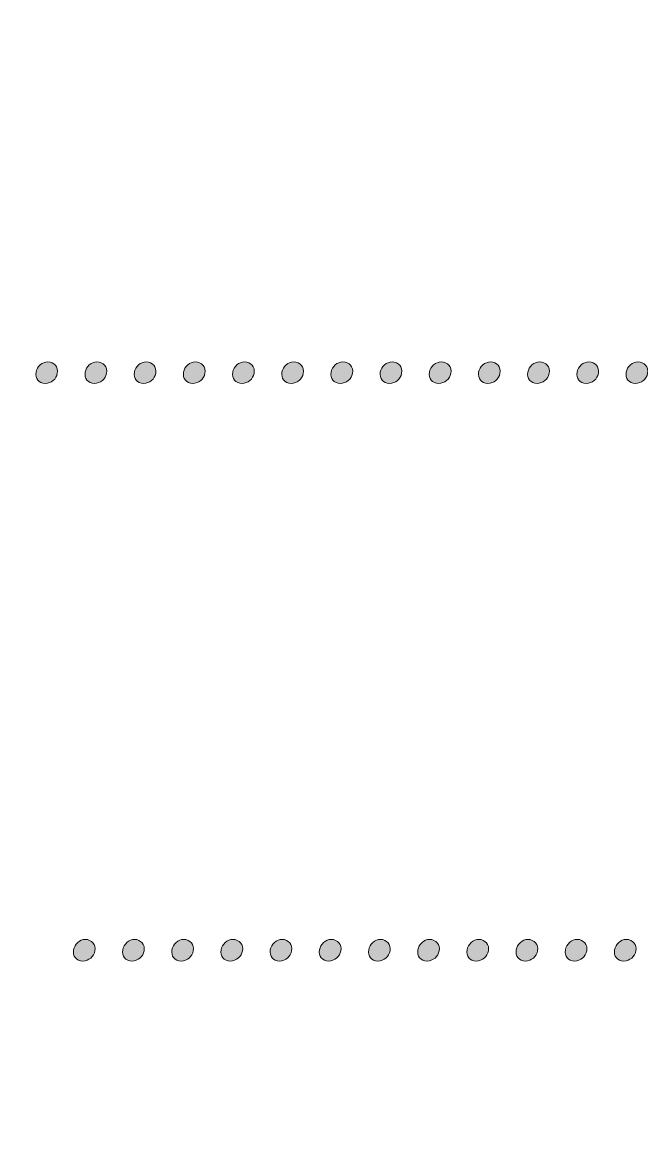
# Model space of a CAD drawing. Extents: x 91 to 846, y -1045 to 288.
# Drawn here: x 351.9 to 506.1, y -264.9 to 11.5 of the extents above; entities that cross this region are included whole.
import ezdxf

# ---------------------------------------------------------------- set-up
doc = ezdxf.new("R2010")
doc.units = 0
doc.header["$MEASUREMENT"] = 0
doc.layers.add('Layer 1', color=7, linetype='Continuous', lineweight=0)

# ---------------------------------------------------------------- blocks, each defined once
blk = doc.blocks.new('Block_3')
at = {"layer": 'Layer 1', "true_color": 0x000000, "transparency": 33554687}
h = blk.add_hatch(color=18, dxfattribs=at)
h.dxf.hatch_style = 2
edge = h.paths.add_edge_path()
edge.add_spline(control_points=[(357.62, -78.4), (355.99, -78.4), (355.03, -77.18), (355.31, -75.61), (355.51, -74.18), (356.87, -73.03), (358.23, -73.03), (359.79, -73.03), (360.95, -74.32), (360.61, -75.88), (360.41, -77.31), (359.05, -78.4), (357.62, -78.4)], knot_values=[0, 0, 0, 0, 1, 1, 1, 2, 2, 2, 3, 3, 3, 4, 4, 4, 4], degree=3, periodic=0)
h = blk.add_hatch(color=18, dxfattribs=at)
h.dxf.hatch_style = 2
edge = h.paths.add_edge_path()
edge.add_spline(control_points=[(369.86, -78.4), (368.23, -78.4), (367.27, -77.18), (367.55, -75.61), (367.75, -74.18), (369.11, -73.03), (370.47, -73.03), (372.03, -73.03), (373.19, -74.32), (372.85, -75.88), (372.65, -77.31), (371.29, -78.4), (369.86, -78.4)], knot_values=[0, 0, 0, 0, 1, 1, 1, 2, 2, 2, 3, 3, 3, 4, 4, 4, 4], degree=3, periodic=0)
h = blk.add_hatch(color=18, dxfattribs=at)
h.dxf.hatch_style = 2
edge = h.paths.add_edge_path()
edge.add_spline(control_points=[(382.1, -78.4), (380.47, -78.4), (379.51, -77.18), (379.79, -75.61), (379.99, -74.18), (381.35, -73.03), (382.71, -73.03), (384.27, -73.03), (385.43, -74.32), (385.09, -75.88), (384.89, -77.31), (383.53, -78.4), (382.1, -78.4)], knot_values=[0, 0, 0, 0, 1, 1, 1, 2, 2, 2, 3, 3, 3, 4, 4, 4, 4], degree=3, periodic=0)
h = blk.add_hatch(color=18, dxfattribs=at)
h.dxf.hatch_style = 2
edge = h.paths.add_edge_path()
edge.add_spline(control_points=[(394.34, -78.4), (392.71, -78.4), (391.75, -77.18), (392.03, -75.61), (392.23, -74.18), (393.59, -73.03), (394.95, -73.03), (396.51, -73.03), (397.67, -74.32), (397.33, -75.88), (397.13, -77.31), (395.76, -78.4), (394.34, -78.4)], knot_values=[0, 0, 0, 0, 1, 1, 1, 2, 2, 2, 3, 3, 3, 4, 4, 4, 4], degree=3, periodic=0)
h = blk.add_hatch(color=18, dxfattribs=at)
h.dxf.hatch_style = 2
edge = h.paths.add_edge_path()
edge.add_spline(control_points=[(406.58, -78.4), (404.95, -78.4), (403.99, -77.18), (404.27, -75.61), (404.47, -74.18), (405.83, -73.03), (407.19, -73.03), (408.75, -73.03), (409.91, -74.32), (409.57, -75.88), (409.37, -77.31), (408.01, -78.4), (406.58, -78.4)], knot_values=[0, 0, 0, 0, 1, 1, 1, 2, 2, 2, 3, 3, 3, 4, 4, 4, 4], degree=3, periodic=0)
h = blk.add_hatch(color=18, dxfattribs=at)
h.dxf.hatch_style = 2
edge = h.paths.add_edge_path()
edge.add_spline(control_points=[(418.82, -78.4), (417.18, -78.4), (416.23, -77.18), (416.51, -75.61), (416.71, -74.18), (418.07, -73.03), (419.43, -73.03), (420.99, -73.03), (422.15, -74.32), (421.81, -75.88), (421.6, -77.31), (420.24, -78.4), (418.82, -78.4)], knot_values=[0, 0, 0, 0, 1, 1, 1, 2, 2, 2, 3, 3, 3, 4, 4, 4, 4], degree=3, periodic=0)
h = blk.add_hatch(color=18, dxfattribs=at)
h.dxf.hatch_style = 2
edge = h.paths.add_edge_path()
edge.add_spline(control_points=[(431.06, -78.4), (429.42, -78.4), (428.47, -77.18), (428.74, -75.61), (428.95, -74.18), (430.31, -73.03), (431.67, -73.03), (433.23, -73.03), (434.39, -74.32), (434.05, -75.88), (433.84, -77.31), (432.48, -78.4), (431.06, -78.4)], knot_values=[0, 0, 0, 0, 1, 1, 1, 2, 2, 2, 3, 3, 3, 4, 4, 4, 4], degree=3, periodic=0)
h = blk.add_hatch(color=18, dxfattribs=at)
h.dxf.hatch_style = 2
edge = h.paths.add_edge_path()
edge.add_spline(control_points=[(443.3, -78.4), (441.66, -78.4), (440.71, -77.18), (440.98, -75.61), (441.19, -74.18), (442.55, -73.03), (443.91, -73.03), (445.47, -73.03), (446.63, -74.32), (446.29, -75.88), (446.08, -77.31), (444.72, -78.4), (443.3, -78.4)], knot_values=[0, 0, 0, 0, 1, 1, 1, 2, 2, 2, 3, 3, 3, 4, 4, 4, 4], degree=3, periodic=0)
h = blk.add_hatch(color=18, dxfattribs=at)
h.dxf.hatch_style = 2
edge = h.paths.add_edge_path()
edge.add_spline(control_points=[(455.53, -78.4), (453.9, -78.4), (452.95, -77.18), (453.22, -75.61), (453.43, -74.18), (454.79, -73.03), (456.15, -73.03), (457.71, -73.03), (458.87, -74.32), (458.53, -75.88), (458.32, -77.31), (456.96, -78.4), (455.53, -78.4)], knot_values=[0, 0, 0, 0, 1, 1, 1, 2, 2, 2, 3, 3, 3, 4, 4, 4, 4], degree=3, periodic=0)
h = blk.add_hatch(color=18, dxfattribs=at)
h.dxf.hatch_style = 2
edge = h.paths.add_edge_path()
edge.add_spline(control_points=[(467.77, -78.4), (466.14, -78.4), (465.19, -77.18), (465.46, -75.61), (465.67, -74.18), (467.03, -73.03), (468.39, -73.03), (469.95, -73.03), (471.11, -74.32), (470.77, -75.88), (470.56, -77.31), (469.2, -78.4), (467.77, -78.4)], knot_values=[0, 0, 0, 0, 1, 1, 1, 2, 2, 2, 3, 3, 3, 4, 4, 4, 4], degree=3, periodic=0)
h = blk.add_hatch(color=18, dxfattribs=at)
h.dxf.hatch_style = 2
edge = h.paths.add_edge_path()
edge.add_spline(control_points=[(480.01, -78.4), (478.38, -78.4), (477.43, -77.18), (477.7, -75.61), (477.91, -74.18), (479.27, -73.03), (480.63, -73.03), (482.19, -73.03), (483.35, -74.32), (483.01, -75.88), (482.8, -77.31), (481.44, -78.4), (480.01, -78.4)], knot_values=[0, 0, 0, 0, 1, 1, 1, 2, 2, 2, 3, 3, 3, 4, 4, 4, 4], degree=3, periodic=0)
h = blk.add_hatch(color=18, dxfattribs=at)
h.dxf.hatch_style = 2
edge = h.paths.add_edge_path()
edge.add_spline(control_points=[(492.25, -78.4), (490.62, -78.4), (489.67, -77.18), (489.94, -75.61), (490.15, -74.18), (491.51, -73.03), (492.87, -73.03), (494.43, -73.03), (495.59, -74.32), (495.25, -75.88), (495.04, -77.31), (493.68, -78.4), (492.25, -78.4)], knot_values=[0, 0, 0, 0, 1, 1, 1, 2, 2, 2, 3, 3, 3, 4, 4, 4, 4], degree=3, periodic=0)
h = blk.add_hatch(color=18, dxfattribs=at)
h.dxf.hatch_style = 2
edge = h.paths.add_edge_path()
edge.add_spline(control_points=[(504.49, -78.4), (502.86, -78.4), (501.91, -77.18), (502.18, -75.61), (502.39, -74.18), (503.75, -73.03), (505.11, -73.03), (506.67, -73.03), (507.83, -74.32), (507.49, -75.88), (507.28, -77.31), (505.92, -78.4), (504.49, -78.4)], knot_values=[0, 0, 0, 0, 1, 1, 1, 2, 2, 2, 3, 3, 3, 4, 4, 4, 4], degree=3, periodic=0)
at = {"layer": 'Layer 1'}
for points in [[(357.62, -78.4), (355.99, -78.4), (355.03, -77.18), (355.31, -75.61), (355.51, -74.18), (356.87, -73.03), (358.23, -73.03), (359.79, -73.03), (360.95, -74.32), (360.61, -75.88), (360.41, -77.31), (359.05, -78.4), (357.62, -78.4)], [(369.86, -78.4), (368.23, -78.4), (367.27, -77.18), (367.55, -75.61), (367.75, -74.18), (369.11, -73.03), (370.47, -73.03), (372.03, -73.03), (373.19, -74.32), (372.85, -75.88), (372.65, -77.31), (371.29, -78.4), (369.86, -78.4)], [(382.1, -78.4), (380.47, -78.4), (379.51, -77.18), (379.79, -75.61), (379.99, -74.18), (381.35, -73.03), (382.71, -73.03), (384.27, -73.03), (385.43, -74.32), (385.09, -75.88), (384.89, -77.31), (383.53, -78.4), (382.1, -78.4)], [(394.34, -78.4), (392.71, -78.4), (391.75, -77.18), (392.03, -75.61), (392.23, -74.18), (393.59, -73.03), (394.95, -73.03), (396.51, -73.03), (397.67, -74.32), (397.33, -75.88), (397.13, -77.31), (395.76, -78.4), (394.34, -78.4)], [(406.58, -78.4), (404.95, -78.4), (403.99, -77.18), (404.27, -75.61), (404.47, -74.18), (405.83, -73.03), (407.19, -73.03), (408.75, -73.03), (409.91, -74.32), (409.57, -75.88), (409.37, -77.31), (408.01, -78.4), (406.58, -78.4)], [(418.82, -78.4), (417.18, -78.4), (416.23, -77.18), (416.51, -75.61), (416.71, -74.18), (418.07, -73.03), (419.43, -73.03), (420.99, -73.03), (422.15, -74.32), (421.81, -75.88), (421.6, -77.31), (420.24, -78.4), (418.82, -78.4)], [(431.06, -78.4), (429.42, -78.4), (428.47, -77.18), (428.74, -75.61), (428.95, -74.18), (430.31, -73.03), (431.67, -73.03), (433.23, -73.03), (434.39, -74.32), (434.05, -75.88), (433.84, -77.31), (432.48, -78.4), (431.06, -78.4)], [(443.3, -78.4), (441.66, -78.4), (440.71, -77.18), (440.98, -75.61), (441.19, -74.18), (442.55, -73.03), (443.91, -73.03), (445.47, -73.03), (446.63, -74.32), (446.29, -75.88), (446.08, -77.31), (444.72, -78.4), (443.3, -78.4)], [(455.53, -78.4), (453.9, -78.4), (452.95, -77.18), (453.22, -75.61), (453.43, -74.18), (454.79, -73.03), (456.15, -73.03), (457.71, -73.03), (458.87, -74.32), (458.53, -75.88), (458.32, -77.31), (456.96, -78.4), (455.53, -78.4)], [(467.77, -78.4), (466.14, -78.4), (465.19, -77.18), (465.46, -75.61), (465.67, -74.18), (467.03, -73.03), (468.39, -73.03), (469.95, -73.03), (471.11, -74.32), (470.77, -75.88), (470.56, -77.31), (469.2, -78.4), (467.77, -78.4)], [(480.01, -78.4), (478.38, -78.4), (477.43, -77.18), (477.7, -75.61), (477.91, -74.18), (479.27, -73.03), (480.63, -73.03), (482.19, -73.03), (483.35, -74.32), (483.01, -75.88), (482.8, -77.31), (481.44, -78.4), (480.01, -78.4)], [(492.25, -78.4), (490.62, -78.4), (489.67, -77.18), (489.94, -75.61), (490.15, -74.18), (491.51, -73.03), (492.87, -73.03), (494.43, -73.03), (495.59, -74.32), (495.25, -75.88), (495.04, -77.31), (493.68, -78.4), (492.25, -78.4)], [(504.49, -78.4), (502.86, -78.4), (501.91, -77.18), (502.18, -75.61), (502.39, -74.18), (503.75, -73.03), (505.11, -73.03), (506.67, -73.03), (507.83, -74.32), (507.49, -75.88), (507.28, -77.31), (505.92, -78.4), (504.49, -78.4)]]:
    blk.add_open_spline(points, degree=3, knots=[0, 0, 0, 0, 1, 1, 1, 2, 2, 2, 3, 3, 3, 4, 4, 4, 4], dxfattribs=at)
blk = doc.blocks.new('Block_2')
at = {"layer": 'Layer 1'}
blk.add_blockref('Block_3', (0, 0), dxfattribs=at)
blk = doc.blocks.new('Block_6')
at = {"layer": 'Layer 1', "true_color": 0x000000, "transparency": 33554687}
h = blk.add_hatch(color=18, dxfattribs=at)
h.dxf.hatch_style = 2
edge = h.paths.add_edge_path()
edge.add_spline(control_points=[(366.97, -222.16), (365.34, -222.16), (364.38, -220.94), (364.66, -219.37), (364.86, -217.95), (366.22, -216.79), (367.58, -216.79), (369.14, -216.79), (370.3, -218.08), (369.96, -219.65), (369.76, -221.07), (368.4, -222.16), (366.97, -222.16)], knot_values=[0, 0, 0, 0, 1, 1, 1, 2, 2, 2, 3, 3, 3, 4, 4, 4, 4], degree=3, periodic=0)
h = blk.add_hatch(color=18, dxfattribs=at)
h.dxf.hatch_style = 2
edge = h.paths.add_edge_path()
edge.add_spline(control_points=[(379.21, -222.16), (377.58, -222.16), (376.62, -220.94), (376.9, -219.37), (377.1, -217.95), (378.46, -216.79), (379.82, -216.79), (381.38, -216.79), (382.54, -218.08), (382.2, -219.65), (382, -221.07), (380.63, -222.16), (379.21, -222.16)], knot_values=[0, 0, 0, 0, 1, 1, 1, 2, 2, 2, 3, 3, 3, 4, 4, 4, 4], degree=3, periodic=0)
h = blk.add_hatch(color=18, dxfattribs=at)
h.dxf.hatch_style = 2
edge = h.paths.add_edge_path()
edge.add_spline(control_points=[(391.45, -222.16), (389.81, -222.16), (388.86, -220.94), (389.13, -219.37), (389.34, -217.95), (390.7, -216.79), (392.06, -216.79), (393.62, -216.79), (394.78, -218.08), (394.44, -219.65), (394.23, -221.07), (392.87, -222.16), (391.45, -222.16)], knot_values=[0, 0, 0, 0, 1, 1, 1, 2, 2, 2, 3, 3, 3, 4, 4, 4, 4], degree=3, periodic=0)
h = blk.add_hatch(color=18, dxfattribs=at)
h.dxf.hatch_style = 2
edge = h.paths.add_edge_path()
edge.add_spline(control_points=[(403.69, -222.16), (402.05, -222.16), (401.1, -220.94), (401.38, -219.37), (401.58, -217.95), (402.94, -216.79), (404.3, -216.79), (405.86, -216.79), (407.02, -218.08), (406.68, -219.65), (406.47, -221.07), (405.11, -222.16), (403.69, -222.16)], knot_values=[0, 0, 0, 0, 1, 1, 1, 2, 2, 2, 3, 3, 3, 4, 4, 4, 4], degree=3, periodic=0)
h = blk.add_hatch(color=18, dxfattribs=at)
h.dxf.hatch_style = 2
edge = h.paths.add_edge_path()
edge.add_spline(control_points=[(415.93, -222.16), (414.29, -222.16), (413.34, -220.94), (413.61, -219.37), (413.82, -217.95), (415.18, -216.79), (416.54, -216.79), (418.1, -216.79), (419.26, -218.08), (418.92, -219.65), (418.71, -221.07), (417.35, -222.16), (415.93, -222.16)], knot_values=[0, 0, 0, 0, 1, 1, 1, 2, 2, 2, 3, 3, 3, 4, 4, 4, 4], degree=3, periodic=0)
h = blk.add_hatch(color=18, dxfattribs=at)
h.dxf.hatch_style = 2
edge = h.paths.add_edge_path()
edge.add_spline(control_points=[(428.17, -222.16), (426.53, -222.16), (425.58, -220.94), (425.85, -219.37), (426.06, -217.95), (427.42, -216.79), (428.78, -216.79), (430.34, -216.79), (431.5, -218.08), (431.16, -219.65), (430.95, -221.07), (429.59, -222.16), (428.17, -222.16)], knot_values=[0, 0, 0, 0, 1, 1, 1, 2, 2, 2, 3, 3, 3, 4, 4, 4, 4], degree=3, periodic=0)
h = blk.add_hatch(color=18, dxfattribs=at)
h.dxf.hatch_style = 2
edge = h.paths.add_edge_path()
edge.add_spline(control_points=[(440.41, -222.16), (438.77, -222.16), (437.82, -220.94), (438.09, -219.37), (438.3, -217.95), (439.66, -216.79), (441.02, -216.79), (442.58, -216.79), (443.74, -218.08), (443.4, -219.65), (443.19, -221.07), (441.83, -222.16), (440.41, -222.16)], knot_values=[0, 0, 0, 0, 1, 1, 1, 2, 2, 2, 3, 3, 3, 4, 4, 4, 4], degree=3, periodic=0)
h = blk.add_hatch(color=18, dxfattribs=at)
h.dxf.hatch_style = 2
edge = h.paths.add_edge_path()
edge.add_spline(control_points=[(452.64, -222.16), (451.01, -222.16), (450.06, -220.94), (450.33, -219.37), (450.54, -217.95), (451.9, -216.79), (453.26, -216.79), (454.82, -216.79), (455.98, -218.08), (455.64, -219.65), (455.43, -221.07), (454.07, -222.16), (452.64, -222.16)], knot_values=[0, 0, 0, 0, 1, 1, 1, 2, 2, 2, 3, 3, 3, 4, 4, 4, 4], degree=3, periodic=0)
h = blk.add_hatch(color=18, dxfattribs=at)
h.dxf.hatch_style = 2
edge = h.paths.add_edge_path()
edge.add_spline(control_points=[(464.88, -222.16), (463.25, -222.16), (462.3, -220.94), (462.57, -219.37), (462.78, -217.95), (464.14, -216.79), (465.5, -216.79), (467.06, -216.79), (468.22, -218.08), (467.88, -219.65), (467.67, -221.07), (466.31, -222.16), (464.88, -222.16)], knot_values=[0, 0, 0, 0, 1, 1, 1, 2, 2, 2, 3, 3, 3, 4, 4, 4, 4], degree=3, periodic=0)
h = blk.add_hatch(color=18, dxfattribs=at)
h.dxf.hatch_style = 2
edge = h.paths.add_edge_path()
edge.add_spline(control_points=[(477.12, -222.16), (475.49, -222.16), (474.54, -220.94), (474.81, -219.37), (475.02, -217.95), (476.38, -216.79), (477.74, -216.79), (479.3, -216.79), (480.46, -218.08), (480.12, -219.65), (479.91, -221.07), (478.55, -222.16), (477.12, -222.16)], knot_values=[0, 0, 0, 0, 1, 1, 1, 2, 2, 2, 3, 3, 3, 4, 4, 4, 4], degree=3, periodic=0)
h = blk.add_hatch(color=18, dxfattribs=at)
h.dxf.hatch_style = 2
edge = h.paths.add_edge_path()
edge.add_spline(control_points=[(489.36, -222.16), (487.73, -222.16), (486.78, -220.94), (487.05, -219.37), (487.26, -217.95), (488.61, -216.79), (489.97, -216.79), (491.54, -216.79), (492.69, -218.08), (492.35, -219.65), (492.15, -221.07), (490.79, -222.16), (489.36, -222.16)], knot_values=[0, 0, 0, 0, 1, 1, 1, 2, 2, 2, 3, 3, 3, 4, 4, 4, 4], degree=3, periodic=0)
h = blk.add_hatch(color=18, dxfattribs=at)
h.dxf.hatch_style = 2
edge = h.paths.add_edge_path()
edge.add_spline(control_points=[(501.6, -222.16), (499.97, -222.16), (499.02, -220.94), (499.29, -219.37), (499.5, -217.95), (500.85, -216.79), (502.21, -216.79), (503.78, -216.79), (504.93, -218.08), (504.59, -219.65), (504.39, -221.07), (503.03, -222.16), (501.6, -222.16)], knot_values=[0, 0, 0, 0, 1, 1, 1, 2, 2, 2, 3, 3, 3, 4, 4, 4, 4], degree=3, periodic=0)
at = {"layer": 'Layer 1'}
for points in [[(366.97, -222.16), (365.34, -222.16), (364.38, -220.94), (364.66, -219.37), (364.86, -217.95), (366.22, -216.79), (367.58, -216.79), (369.14, -216.79), (370.3, -218.08), (369.96, -219.65), (369.76, -221.07), (368.4, -222.16), (366.97, -222.16)], [(379.21, -222.16), (377.58, -222.16), (376.62, -220.94), (376.9, -219.37), (377.1, -217.95), (378.46, -216.79), (379.82, -216.79), (381.38, -216.79), (382.54, -218.08), (382.2, -219.65), (382, -221.07), (380.63, -222.16), (379.21, -222.16)], [(391.45, -222.16), (389.81, -222.16), (388.86, -220.94), (389.13, -219.37), (389.34, -217.95), (390.7, -216.79), (392.06, -216.79), (393.62, -216.79), (394.78, -218.08), (394.44, -219.65), (394.23, -221.07), (392.87, -222.16), (391.45, -222.16)], [(403.69, -222.16), (402.05, -222.16), (401.1, -220.94), (401.38, -219.37), (401.58, -217.95), (402.94, -216.79), (404.3, -216.79), (405.86, -216.79), (407.02, -218.08), (406.68, -219.65), (406.47, -221.07), (405.11, -222.16), (403.69, -222.16)], [(415.93, -222.16), (414.29, -222.16), (413.34, -220.94), (413.61, -219.37), (413.82, -217.95), (415.18, -216.79), (416.54, -216.79), (418.1, -216.79), (419.26, -218.08), (418.92, -219.65), (418.71, -221.07), (417.35, -222.16), (415.93, -222.16)], [(428.17, -222.16), (426.53, -222.16), (425.58, -220.94), (425.85, -219.37), (426.06, -217.95), (427.42, -216.79), (428.78, -216.79), (430.34, -216.79), (431.5, -218.08), (431.16, -219.65), (430.95, -221.07), (429.59, -222.16), (428.17, -222.16)], [(440.41, -222.16), (438.77, -222.16), (437.82, -220.94), (438.09, -219.37), (438.3, -217.95), (439.66, -216.79), (441.02, -216.79), (442.58, -216.79), (443.74, -218.08), (443.4, -219.65), (443.19, -221.07), (441.83, -222.16), (440.41, -222.16)], [(452.64, -222.16), (451.01, -222.16), (450.06, -220.94), (450.33, -219.37), (450.54, -217.95), (451.9, -216.79), (453.26, -216.79), (454.82, -216.79), (455.98, -218.08), (455.64, -219.65), (455.43, -221.07), (454.07, -222.16), (452.64, -222.16)], [(464.88, -222.16), (463.25, -222.16), (462.3, -220.94), (462.57, -219.37), (462.78, -217.95), (464.14, -216.79), (465.5, -216.79), (467.06, -216.79), (468.22, -218.08), (467.88, -219.65), (467.67, -221.07), (466.31, -222.16), (464.88, -222.16)], [(477.12, -222.16), (475.49, -222.16), (474.54, -220.94), (474.81, -219.37), (475.02, -217.95), (476.38, -216.79), (477.74, -216.79), (479.3, -216.79), (480.46, -218.08), (480.12, -219.65), (479.91, -221.07), (478.55, -222.16), (477.12, -222.16)], [(489.36, -222.16), (487.73, -222.16), (486.78, -220.94), (487.05, -219.37), (487.26, -217.95), (488.61, -216.79), (489.97, -216.79), (491.54, -216.79), (492.69, -218.08), (492.35, -219.65), (492.15, -221.07), (490.79, -222.16), (489.36, -222.16)], [(501.6, -222.16), (499.97, -222.16), (499.02, -220.94), (499.29, -219.37), (499.5, -217.95), (500.85, -216.79), (502.21, -216.79), (503.78, -216.79), (504.93, -218.08), (504.59, -219.65), (504.39, -221.07), (503.03, -222.16), (501.6, -222.16)]]:
    blk.add_open_spline(points, degree=3, knots=[0, 0, 0, 0, 1, 1, 1, 2, 2, 2, 3, 3, 3, 4, 4, 4, 4], dxfattribs=at)
blk = doc.blocks.new('Block_5')
at = {"layer": 'Layer 1'}
blk.add_blockref('Block_6', (0, 0), dxfattribs=at)
blk = doc.blocks.new('Block_1')
at = {"layer": 'Layer 1'}
for name in ['Block_2', 'Block_5']:
    blk.add_blockref(name, (0, 0), dxfattribs=at)
blk = doc.blocks.new('Block_0')
at = {"layer": 'Layer 1', "color": 1, "lineweight": 35, "true_color": 0xff0000}
blk.add_open_spline([(845.91, 15.16), (844.05, 66.35), (801.96, 107.26), (750.35, 107.26), (750.35, 107.26), (741.44, 107.26), (741.44, 107.26), (739.59, 154.56), (700.67, 192.3), (652.95, 192.3), (652.95, 192.3), (589.45, 192.3), (589.45, 192.3), (576.63, 247.12), (527.46, 287.94), (468.7, 287.94), (409.96, 287.94), (360.8, 247.12), (347.98, 192.3), (347.98, 192.3), (284.48, 192.3), (284.48, 192.3), (260.04, 192.3), (237.87, 182.37), (221.85, 166.35), (206.64, 151.12), (196.93, 130.29), (195.99, 107.26), (195.99, 107.26), (187.08, 107.26), (187.08, 107.26), (160.65, 107.26), (136.76, 96.56), (119.43, 79.24), (102.89, 62.7), (92.41, 40.17), (91.51, 15.16), (91.46, 13.99), (91.43, 12.82), (91.43, 11.62), (91.43, 11.62), (91.43, -1003.39), (91.43, -1003.39), (91.43, -1026.31), (109.98, -1044.87), (132.9, -1044.87), (132.9, -1044.87), (804.53, -1044.87), (804.53, -1044.87), (827.45, -1044.87), (845.99, -1026.31), (845.99, -1003.39), (845.99, -1003.39), (845.99, 11.62), (845.99, 11.62), (845.99, 12.82), (845.96, 13.99), (845.91, 15.16)], degree=3, knots=[0, 0, 0, 0, 1, 1, 1, 2, 2, 2, 3, 3, 3, 4, 4, 4, 5, 5, 5, 6, 6, 6, 7, 7, 7, 8, 8, 8, 9, 9, 9, 10, 10, 10, 11, 11, 11, 12, 12, 12, 13, 13, 13, 14, 14, 14, 15, 15, 15, 16, 16, 16, 17, 17, 17, 18, 18, 18, 19, 19, 19, 19], dxfattribs=at)
at = {"layer": 'Layer 1'}
blk.add_blockref('Block_1', (0, 0), dxfattribs=at)

msp = doc.modelspace()

# ---------------------------------------------------------------- block references
at = {"layer": 'Layer 1'}
msp.add_blockref('Block_0', (0, 0), dxfattribs=at)

doc.saveas('drawing.dxf')
